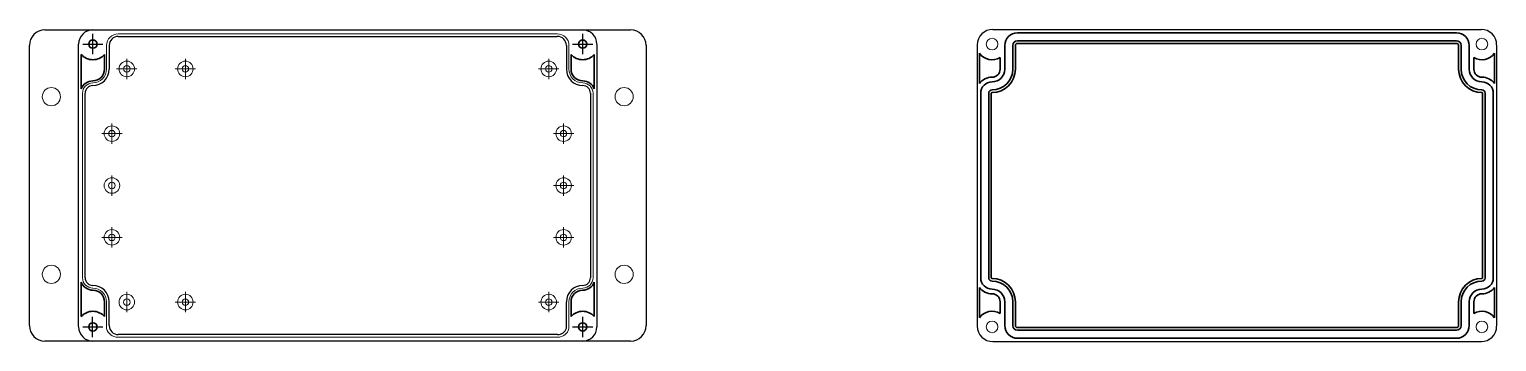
# Model space of a CAD drawing. Header units: millimetres. Extents: x 7791 to 8358, y 105 to 226.
import ezdxf

# ---------------------------------------------------------------- set-up
doc = ezdxf.new("R2010")
doc.units = ezdxf.units.MM
doc.header["$LTSCALE"] = 0.3
doc.linetypes.add('CENTER2', pattern=[28.575, 19.05, -3.175, 3.175, -3.175])
doc.layers.get('0').update_dxf_attribs({"lineweight": 30})
doc.layers.add('A', color=1, linetype='CENTER2')
doc.layers.add('e', color=5, linetype='Continuous')
doc.layers.add('D', color=3, linetype='Continuous', lineweight=15)

msp = doc.modelspace()

# ---------------------------------------------------------------- linework, layer by layer
at = {"color": 7, "linetype": 'ByBlock', "ltscale": 0.3}
for p, q in [((8172.67, 224.49), (8342.07, 224.49)), ((8172.67, 221.39), (8342.07, 221.39)), ((7811.4, 202.81), (7811.4, 216.12)), ((7820.4, 216.12), (7820.4, 210.44)), ((8000.4, 216.12), (8000.4, 210.44)), ((8009.4, 216.12), (8009.4, 202.81)), ((8157.97, 216.63), (8157.97, 204.94)), ((8167.77, 219.59), (8167.77, 210.44)), ((8170.87, 219.59), (8170.87, 210.44)), ((8171.87, 219.59), (8171.87, 210.44)), ((8172.67, 220.39), (8342.07, 220.39)), ((8342.87, 219.59), (8342.87, 210.44)), ((8343.87, 219.59), (8343.87, 210.44)), ((8346.97, 219.59), (8346.97, 210.44)), ((8356.77, 216.63), (8356.77, 204.94)), ((8165.97, 214.95), (8165.97, 210.44)), ((8348.77, 214.95), (8348.77, 210.44)), ((7815.9, 204.14), (7815.9, 204.14)), ((8004.9, 204.14), (8004.9, 204.14)), ((8158.47, 130.04), (8158.47, 201.14)), ((8161.57, 130.04), (8161.57, 201.14)), ((8162.57, 130.04), (8162.57, 201.14)), ((8352.17, 201.14), (8352.17, 130.04)), ((8353.17, 201.14), (8353.17, 130.04)), ((8356.27, 201.14), (8356.27, 130.04)), ((7811.4, 115.06), (7811.4, 128.37)), ((7815.9, 127.04), (7815.9, 127.04)), ((8004.9, 127.04), (8004.9, 127.04)), ((8009.4, 128.37), (8009.4, 115.06)), ((8157.97, 114.55), (8157.97, 126.24)), ((8351.87, 127.04), (8351.87, 127.04)), ((8356.77, 114.55), (8356.77, 126.24)), ((7820.4, 115.06), (7820.4, 120.74)), ((8000.4, 115.06), (8000.4, 120.74)), ((8165.97, 116.23), (8165.97, 120.74)), ((8167.77, 111.59), (8167.77, 120.74)), ((8170.87, 111.59), (8170.87, 120.74)), ((8171.87, 111.59), (8171.87, 120.74)), ((8342.87, 111.59), (8342.87, 120.74)), ((8343.87, 111.59), (8343.87, 120.74)), ((8346.97, 111.59), (8346.97, 120.74)), ((8348.77, 116.23), (8348.77, 120.74)), ((8342.07, 110.79), (8172.67, 110.79)), ((8342.07, 109.79), (8172.67, 109.79)), ((8342.07, 106.69), (8172.67, 106.69))]:
    msp.add_line(p, q, dxfattribs=at)
for centre in [(7815.9, 220.09), (8004.9, 220.09), (7815.9, 111.09), (8004.9, 111.09)]:
    msp.add_circle(centre, 1.6, dxfattribs=at)
for centre, radius, start, end in [((8172.67, 219.59), 4.9, 90, 180), ((8172.67, 219.59), 1.8, 90, 180), ((8342.07, 219.59), 4.9, 0, 90), ((8342.07, 219.59), 1.8, 0, 90), ((7815.9, 220.09), 6, 221.4096, 318.5904), ((8004.9, 220.09), 6, 221.4096, 318.5904), ((8162.87, 220.09), 6, 215.2475, 301.1089), ((8172.67, 219.59), 0.8, 90, 180), ((8342.07, 219.59), 0.8, 0, 90), ((8351.87, 220.09), 6, 238.8911, 324.7525), ((7815.9, 210.44), 4.5, 270, 0), ((8004.9, 210.44), 4.5, 180, 270), ((8162.87, 210.44), 4.9, 270, 0), ((8162.87, 210.44), 3.1, 270, 360), ((8162.87, 210.44), 8, 270, 0), ((8162.87, 210.44), 9, 270, 0), ((8351.87, 210.44), 9, 180, 270), ((8351.87, 210.44), 8, 180, 270), ((8351.87, 210.44), 4.9, 180, 270), ((8351.87, 210.44), 3.1, 180, 270), ((7815.9, 201.14), 4.8, 90, 159.6359), ((8004.9, 201.14), 4.8, 20.3641, 90), ((8162.87, 201.14), 6.2, 90, 142.2157), ((8162.87, 201.14), 4.4, 90, 180), ((8351.87, 201.14), 6.2, 37.7843, 90), ((8351.87, 201.14), 4.4, 0, 90), ((8162.87, 201.14), 1.3, 90, 180), ((8162.87, 201.14), 0.3, 90, 180), ((8351.87, 201.14), 1.3, 0, 90), ((8351.87, 201.14), 0.3, 0, 90), ((7815.9, 130.04), 4.8, 200.3641, 270), ((7815.9, 120.74), 4.5, 0, 90), ((8004.9, 120.74), 4.5, 90, 180), ((8004.9, 130.04), 4.8, 270, 339.6359), ((8162.87, 130.04), 6.2, 217.7843, 270), ((8162.87, 130.04), 4.4, 180, 270), ((8162.87, 130.04), 1.3, 180, 270), ((8162.87, 130.04), 0.3, 180, 270), ((8162.87, 120.74), 9, 0, 90), ((8162.87, 120.74), 8, 0, 90), ((8162.87, 120.74), 4.9, 0, 90), ((8162.87, 120.74), 4.9, 0, 90), ((8351.87, 120.74), 9, 90, 180), ((8351.87, 120.74), 8, 90, 180), ((8351.87, 120.74), 4.9, 90, 180), ((8351.87, 130.04), 4.4, 270, 0), ((8351.87, 130.04), 1.3, 270, 0), ((8351.87, 130.04), 0.3, 270, 0), ((8351.87, 130.04), 6.2, 270, 322.2157), ((8162.87, 120.74), 3.1, 0, 90), ((8351.87, 120.74), 3.1, 90, 180), ((7815.9, 111.09), 6, 41.4096, 138.5904), ((8004.9, 111.09), 6, 41.4096, 138.5904), ((8162.87, 111.09), 6, 58.8911, 144.7525), ((8351.87, 111.09), 6, 35.2475, 121.1089), ((8172.67, 111.59), 4.9, 180, 270), ((8172.67, 111.59), 1.8, 180, 270), ((8172.67, 111.59), 0.8, 180, 270), ((8342.07, 111.59), 4.9, 270, 0), ((8342.07, 111.59), 1.8, 270, 0), ((8342.07, 111.59), 0.8, 270, 0)]:
    msp.add_arc(centre, radius, start, end, dxfattribs=at)
at = {"layer": 'A', "color": 7, "linetype": 'ByBlock'}
for p, q in [((7815.9, 216.17), (7815.9, 224.01)), ((8004.9, 216.17), (8004.9, 224.01)), ((7811.98, 220.09), (7819.81, 220.09)), ((8000.98, 220.09), (8008.81, 220.09)), ((7815.75, 107.17), (7815.75, 115.01)), ((8004.9, 107.17), (8004.9, 115.01)), ((7811.98, 111.09), (7819.81, 111.09)), ((8000.98, 111.09), (8008.81, 111.09))]:
    msp.add_line(p, q, dxfattribs=at)
at = {"layer": 'A', "color": 7, "linetype": 'Continuous', "ltscale": 0.3}
for p, q in [((8163.17, 225.79), (8351.57, 225.79)), ((8157.17, 219.69), (8157.17, 111.49)), ((8357.57, 219.69), (8357.57, 111.49)), ((8163.17, 105.39), (8351.72, 105.39))]:
    msp.add_line(p, q, dxfattribs=at)
for centre, start, end in [((8163.17, 219.79), 90, 180), ((8351.57, 219.79), 0, 90), ((8163.17, 111.39), 180, 270), ((8351.57, 111.39), 270, 0)]:
    msp.add_arc(centre, 6, start, end, dxfattribs=at)
at = {"layer": 'D', "color": 7, "ltscale": 0.3}
for p, q in [((7825.7, 224.09), (7995.1, 224.09)), ((7821.2, 219.59), (7821.2, 210.44)), ((7999.6, 219.59), (7999.6, 210.44)), ((7811.9, 130.04), (7811.9, 201.04)), ((8008.9, 201.14), (8008.9, 130.04)), ((7821.2, 110.44), (7821.2, 120.74)), ((7999.6, 110.44), (7999.6, 120.74)), ((7995.25, 107.09), (7825.55, 107.09))]:
    msp.add_line(p, q, dxfattribs=at)
at = {"layer": 'D', "color": 0, "linetype": 'ByBlock'}
for p, q in [((7825.08, 210.54), (7832.91, 210.54)), ((7829, 206.62), (7829, 214.46)), ((7847.68, 210.54), (7855.51, 210.54)), ((7851.6, 206.62), (7851.6, 214.46)), ((7987.88, 210.54), (7995.71, 210.54)), ((7991.8, 206.62), (7991.8, 214.46)), ((7823.25, 181.67), (7823.25, 189.51)), ((7997.55, 181.67), (7997.55, 189.51)), ((7819.33, 185.59), (7827.16, 185.59)), ((7993.63, 185.59), (8001.46, 185.59)), ((7823.25, 161.67), (7823.25, 169.51)), ((7993.63, 165.59), (8001.46, 165.59)), ((7997.55, 161.67), (7997.55, 169.51)), ((7823.25, 141.67), (7823.25, 149.51)), ((7997.55, 141.67), (7997.55, 149.51)), ((7819.33, 145.59), (7827.16, 145.59)), ((7993.63, 145.59), (8001.46, 145.59)), ((7829, 116.72), (7829, 124.56)), ((7851.6, 116.72), (7851.6, 124.56)), ((7991.8, 116.72), (7991.8, 124.56)), ((7847.68, 120.64), (7855.51, 120.64)), ((7987.88, 120.64), (7995.71, 120.64))]:
    msp.add_line(p, q, dxfattribs=at)
at = {"layer": 'D', "color": 7, "linetype": 'ByBlock', "ltscale": 0.3}
for centre, radius in [((8162.87, 220.09), 2.25), ((8351.87, 220.09), 2.25), ((7799.9, 199.84), 3.5), ((8020.9, 199.84), 3.5), ((7799.9, 131.34), 3.5), ((8020.9, 131.34), 3.5), ((8162.87, 111.09), 2.25), ((8351.87, 111.09), 2.25)]:
    msp.add_circle(centre, radius, dxfattribs=at)
at = {"layer": 'D', "color": 0, "linetype": 'ByBlock', "ltscale": 0.3}
for centre, radius in [((7829, 210.54), 3), ((7829, 210.54), 1.25), ((7851.6, 210.54), 3), ((7851.6, 210.54), 1.25), ((7991.8, 210.54), 3), ((7991.8, 210.54), 1.25), ((7823.25, 185.59), 3), ((7823.25, 185.59), 1.25), ((7997.55, 185.59), 3), ((7997.55, 185.59), 1.25), ((7823.25, 165.59), 3), ((7823.25, 165.59), 1.25), ((7997.55, 165.59), 3), ((7997.55, 165.59), 1.25), ((7823.25, 145.59), 3), ((7997.55, 145.59), 3), ((7823.25, 145.59), 1.25), ((7997.55, 145.59), 1.25), ((7829, 120.64), 3), ((7829, 120.64), 1.25), ((7851.6, 120.64), 3), ((7851.6, 120.64), 1.25), ((7991.8, 120.64), 3), ((7991.8, 120.64), 1.25)]:
    msp.add_circle(centre, radius, dxfattribs=at)
at = {"layer": 'D', "color": 7, "ltscale": 0.3}
for centre, radius, start, end in [((7825.7, 219.59), 4.5, 90, 180), ((7995.1, 219.59), 4.5, 0, 90), ((7815.9, 210.44), 5.3, 270, 0), ((8004.9, 210.44), 5.3, 180, 270), ((7815.9, 201.14), 4, 90, 180), ((8004.9, 201.14), 4, 0, 90), ((7815.9, 130.04), 4, 180, 270), ((7815.9, 120.74), 5.3, 0, 90), ((8004.9, 120.74), 5.3, 90, 180), ((8004.9, 130.04), 4, 270, 0), ((7825.55, 111.59), 4.5, 194.8351, 270), ((7995.25, 111.59), 4.5, 270, 345.1649)]:
    msp.add_arc(centre, radius, start, end, dxfattribs=at)
at = {"layer": 'e', "color": 7, "ltscale": 0.3}
for p, q in [((7797.4, 225.59), (8023.4, 225.59)), ((7825.7, 223.09), (7995.1, 223.09)), ((7791.4, 111.59), (7791.4, 219.59)), ((7810.4, 111.19), (7810.4, 220.09)), ((7822.2, 219.59), (7822.2, 210.44)), ((7998.6, 219.59), (7998.6, 210.44)), ((8010.4, 219.99), (8010.4, 111.09)), ((8029.4, 219.59), (8029.4, 111.59)), ((7812.9, 130.04), (7812.9, 201.04)), ((8007.9, 201.14), (8007.9, 130.04)), ((7822.2, 111.59), (7822.2, 120.74)), ((7998.6, 110.58), (7998.6, 120.74)), ((7995.25, 108.09), (7825.7, 108.09)), ((8023.4, 105.59), (7797.4, 105.59))]:
    msp.add_line(p, q, dxfattribs=at)
for centre, radius, start, end in [((7797.4, 219.59), 6, 90, 180), ((7815.9, 220.09), 5.5, 90, 180), ((7825.7, 219.59), 3.5, 90, 180), ((7995.1, 219.59), 3.5, 0, 90), ((8004.9, 220.09), 5.5, 0, 90), ((8023.4, 219.59), 6, 0, 90), ((7815.9, 210.44), 6.3, 270, 0), ((8004.9, 210.44), 6.3, 180, 270), ((7815.9, 201.14), 3, 90, 180), ((8004.9, 201.14), 3, 0, 90), ((7815.9, 130.04), 3, 180, 270), ((7815.9, 120.74), 6.3, 0, 90), ((8004.9, 120.74), 6.3, 90, 180), ((8004.9, 130.04), 3, 270, 0), ((7797.4, 111.59), 6, 180, 270), ((7815.9, 111.09), 5.5, 180, 270), ((7825.7, 111.59), 3.5, 180, 270), ((7995.25, 111.59), 3.5, 270, 343.165), ((8004.9, 111.09), 5.5, 270, 0), ((8023.4, 111.59), 6, 270, 0)]:
    msp.add_arc(centre, radius, start, end, dxfattribs=at)

doc.saveas('drawing.dxf')
